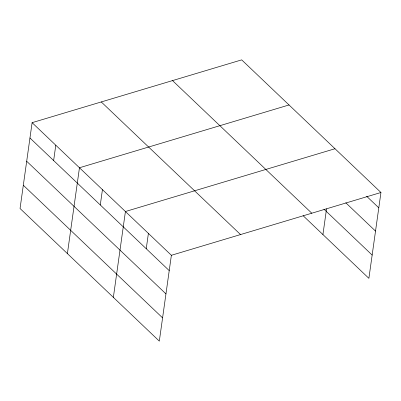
<?xml version="1.0" encoding="UTF-8"?>
<svg xmlns="http://www.w3.org/2000/svg" width="401" height="401" viewBox="0 0 401 401"><rect width="100%" height="100%" fill="white"/><g stroke="black" fill="none" stroke-linecap="round" stroke-linejoin="round"><path stroke-width="0.6" d="M32.115 122.666L20.05 208.505L159.317 341.126L171.377 255.287L32.115 122.666L241.683 59.874L380.95 192.495L368.885 278.334L303.106 215.688M53.634 160.545L55.789 145.212M67.398 253.597L79.463 167.758L289.036 104.962M100.29 204.976L102.44 189.643M113.358 297.362L125.423 211.522L334.99 148.731M146.245 248.74L148.4 233.407M322.93 234.57L326.544 208.841M171.377 255.287L380.95 192.495M366.629 196.244L378.795 207.828M345.787 202.776L375.526 231.096M323.948 209.157L372.158 255.066M172.525 80.596L311.793 213.217M101.273 101.944L240.54 234.565M29.96 137.999L169.222 270.62M26.687 161.267L165.954 293.888M23.318 185.237L162.585 317.863"/></g></svg>
